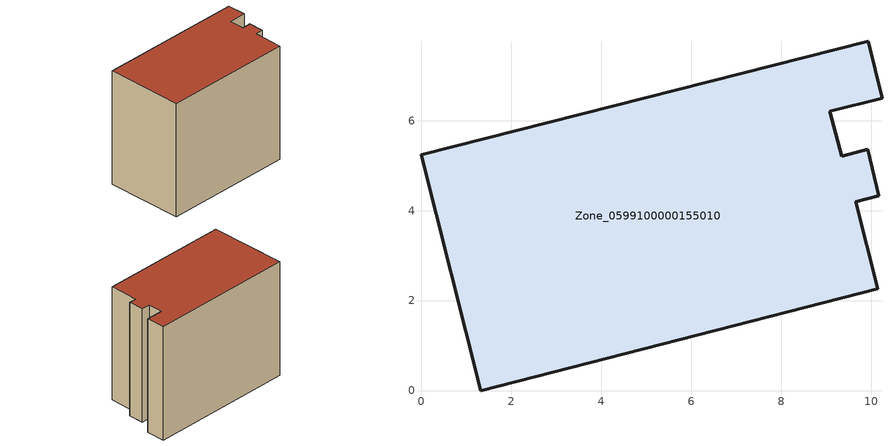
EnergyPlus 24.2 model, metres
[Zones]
Zone_0599100000155010
 floor ground (C_G): 9.08,6.21 9.34,5.21 9.92,5.36 10.17,4.33 9.66,4.2 10.15,2.26 1.32,0 0,5.24 9.93,7.76 10.24,6.5 z0
 wall outside (C_F): 1.32,0 10.15,2.26 9.66,4.2 10.17,4.33 9.92,5.36 9.34,5.21 9.08,6.21 10.24,6.5 9.93,7.76 0,5.24 1.32,0 z0:8.11
 roof outside (C_R): 9.93,7.76 0,5.24 1.32,0 10.15,2.26 9.66,4.2 10.17,4.33 9.92,5.36 9.34,5.21 9.08,6.21 10.24,6.5 z8.11
[BUILDING]
Pand.0599100000155010: North Axis=0; Terrain=City; Loads Convergence Tolerance Value=0.04; Temperature Convergence Tolerance Value=0.4; Solar Distribution=FullExterior; Maximum Number of Warmup Days=25; Minimum Number of Warmup Days=1
[Site:Location]
Rotterdam.The.Hague.AP_ZH_NLD Design_Conditions: Latitude=51.96; Longitude=4.45; Time Zone=1; Elevation=-4.5
[SITE:GROUNDTEMPERATURE:BUILDINGSURFACE]
18, 18, 18, 18, 18, 18, 18, 18, 18, 18, 18, 18
[MATERIAL] Thermal Absorptance=0.9; Solar Absorptance=0.7; Visible Absorptance=0.7
Name | Roughness | Thickness | Conductivity | Density | Specific Heat
G.TI.1975-1991 | MediumSmooth | 0.15 | 0.288461 | 540 | 1210
F.TI.1975-1991 | Rough | 0.3 | 0.230769 | 1920 | 840
R.TI.1975-1991 | MediumRough | 0.2 | 0.153846 | 1500 | 1000
[CONSTRUCTION]
C_G: G.TI.1975-1991
C_F: F.TI.1975-1991
C_R: R.TI.1975-1991
[ZONE]
Zone_0599100000155010: Type=1; Multiplier=1; Ceiling Height=Autocalculate; Volume=Autocalculate; Floor Area=autocalculate; Part of Total Floor Area=Yes
[ZONEINFILTRATION:DESIGNFLOWRATE]
Infil_Zone_0599100000155010: Zone or ZoneList or Space or SpaceList=Zone_0599100000155010; Schedule=AlwaysOn; Design Flow Rate Calculation Method=Flow/Area; Flow Rate per Floor Area=0.003; Constant Term Coefficient=1; Temperature Term Coefficient=0; Velocity Term Coefficient=0; Velocity Squared Term Coefficient=0
[HVACTEMPLATE:ZONE:IDEALLOADSAIRSYSTEM]
Zone_0599100000155010: Maximum Heating Supply Air Temperature=50; Minimum Cooling Supply Air Temperature=13; Maximum Heating Supply Air Humidity Ratio=0.0156; Minimum Cooling Supply Air Humidity Ratio=0.0077; Heating Limit=NoLimit; Cooling Limit=NoLimit; Dehumidification Control Type=ConstantSensibleHeatRatio; Cooling Sensible Heat Ratio=0.7; Dehumidification Setpoint=60; Humidification Control Type=None; Humidification Setpoint=30; Outdoor Air Method=None; Outdoor Air Flow Rate per Person=0.00944; Outdoor Air Flow Rate per Zone Floor Area=0; Outdoor Air Flow Rate per Zone=0; Demand Controlled Ventilation Type=None; Outdoor Air Economizer Type=NoEconomizer; Heat Recovery Type=None; Sensible Heat Recovery Effectiveness=0.7; Latent Heat Recovery Effectiveness=0.65
[ZONECONTROL:THERMOSTAT]
ThermostatControl_Zone_0599100000155010: Zone or ZoneList=Zone_0599100000155010; Control Type Schedule=DualSetpointControlType; Control 1=Thermostat_Zone_0599100000155010; Temperature Difference Between Cutout And Setpoint=0
[THERMOSTATSETPOINT:DUALSETPOINT]
Thermostat_Zone_0599100000155010: Heating Setpoint Temperature Schedule=HeatingSetpoint_Zone_0599100000155010; Cooling Setpoint Temperature Schedule=CoolingSetpoint_Zone_0599100000155010
[SCHEDULE:COMPACT]
HeatingSetpoint_Zone_0599100000155010: Through: 12/31, For: AllDays, Until: 24:00, 21
CoolingSetpoint_Zone_0599100000155010: Through: 12/31, For: AllDays, Until: 24:00, 24
DualSetpointControlType: Through: 12/31, For: AllDays, Until: 24:00, 4
AlwaysOn: Through: 12/31, For: AllDays, Until: 24:00, 1
